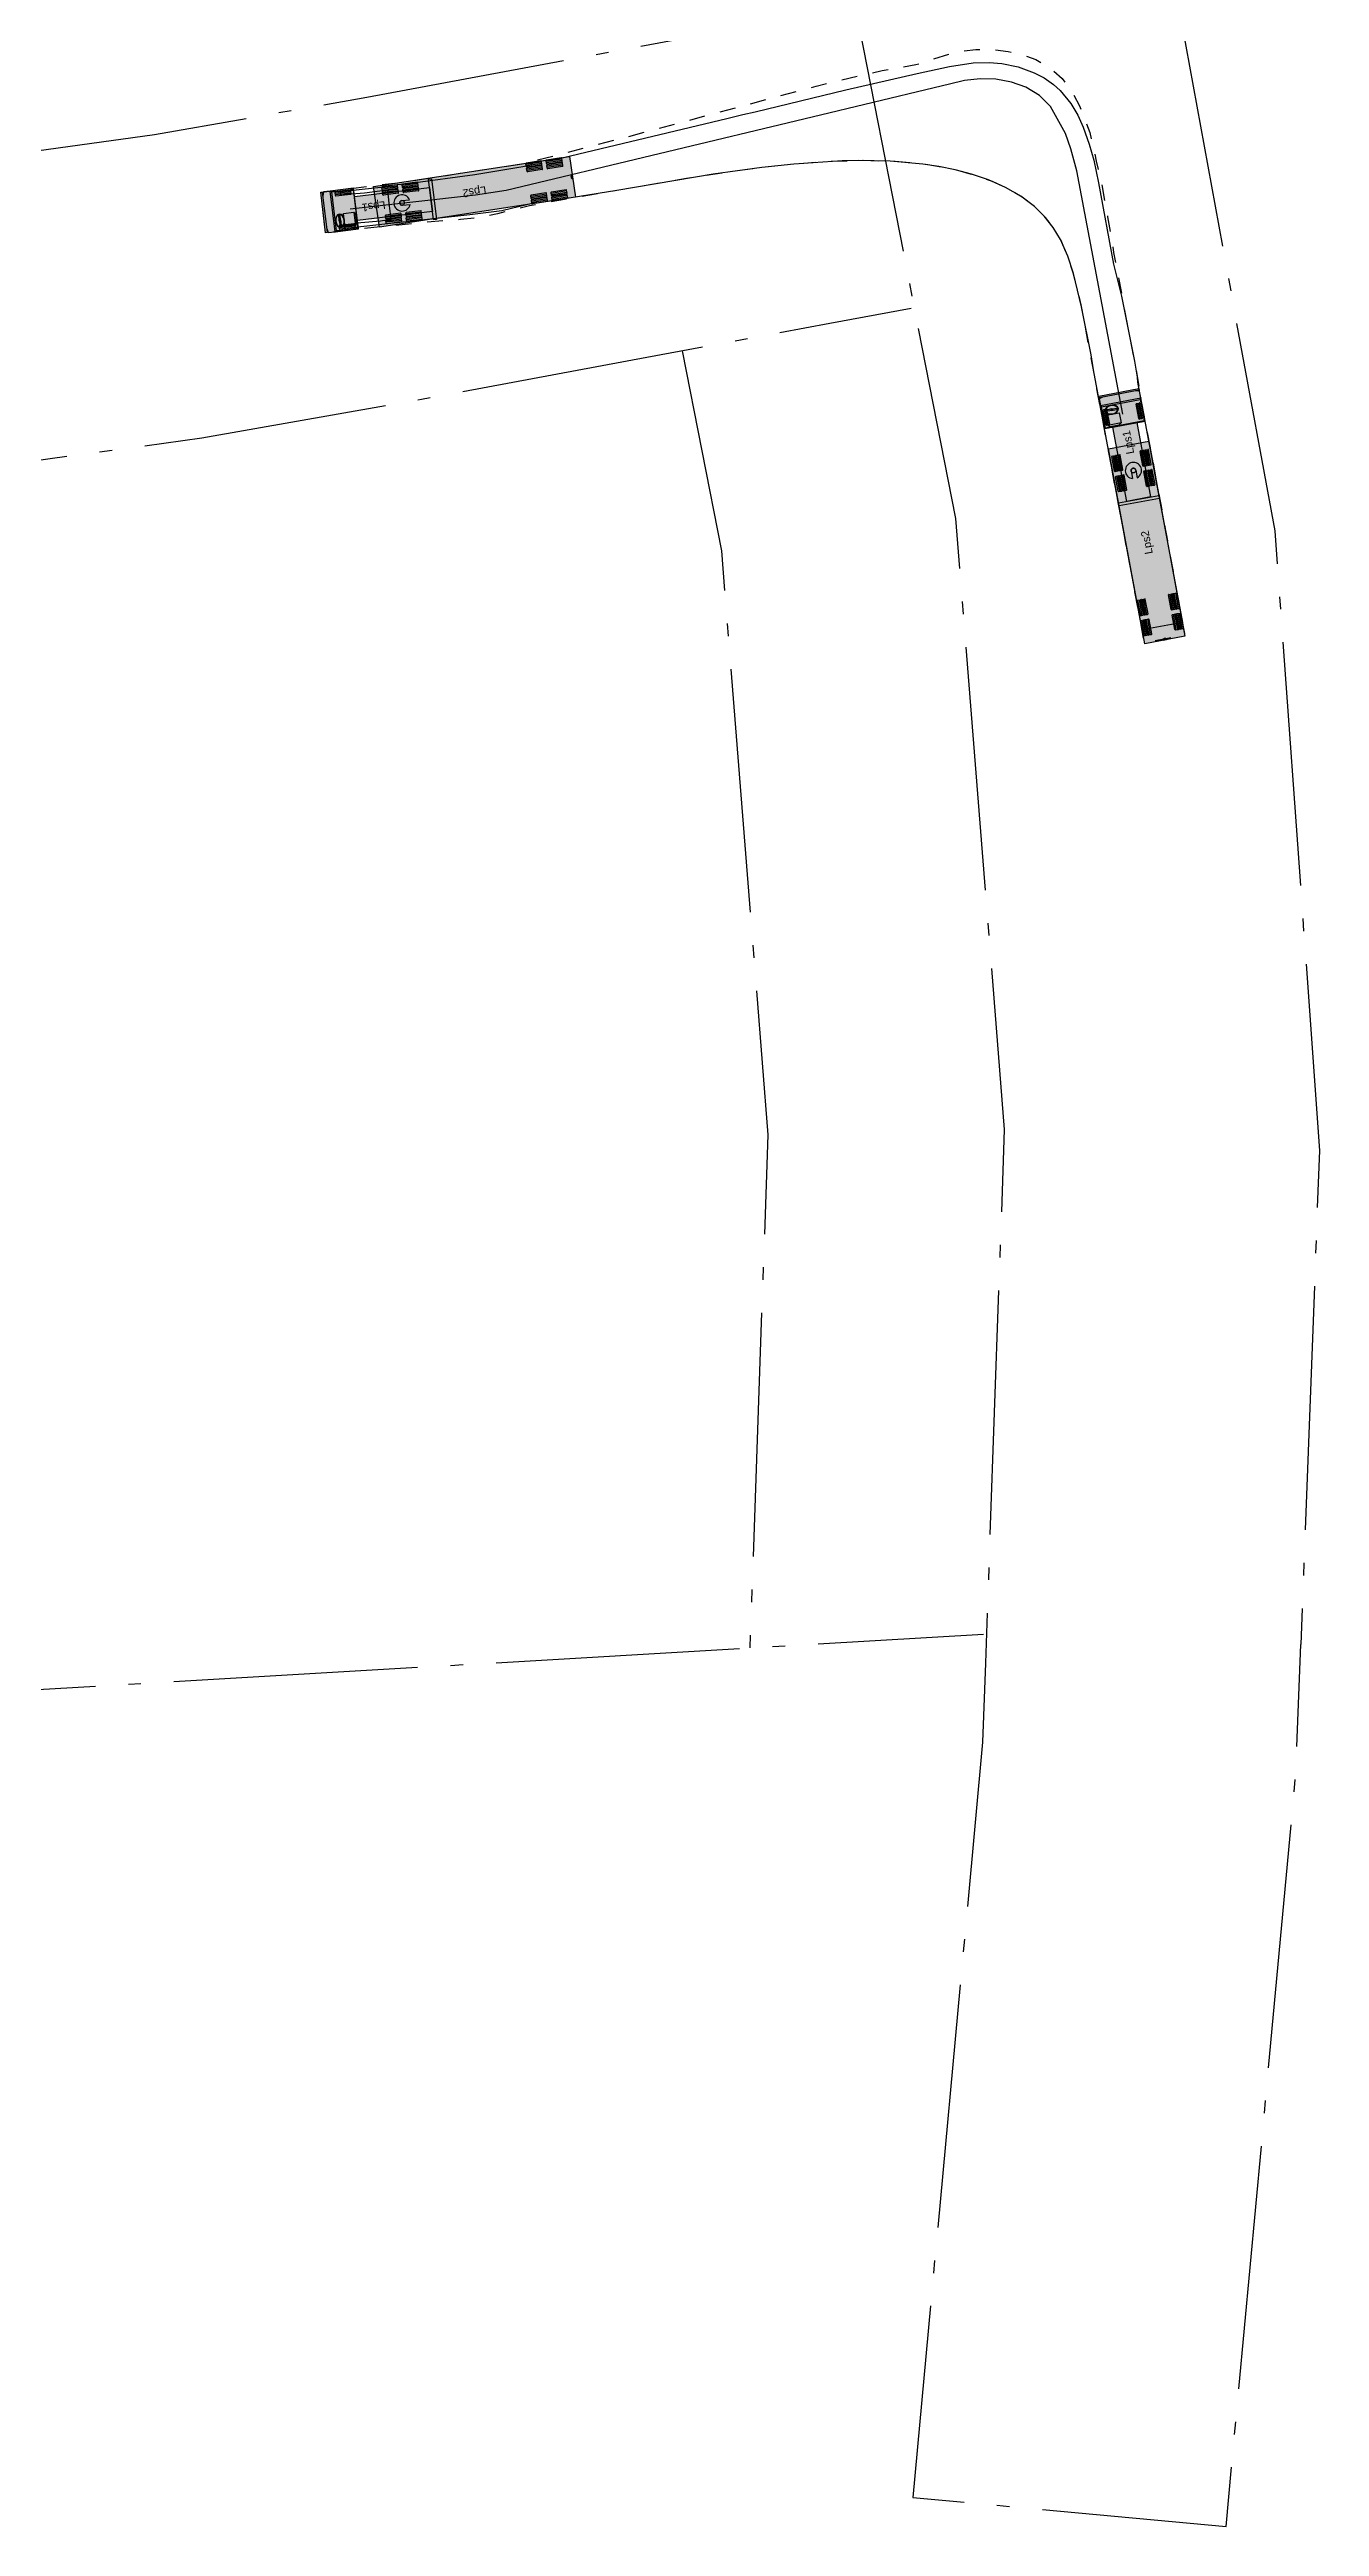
# Model space of a CAD drawing. Header units: metres. Extents: x 119241 to 123031, y 6148179 to 6148679.
# Drawn here: x 119762.9 to 119843.6, y 6148179.2 to 6148336.6 of the extents above; entities that cross this region are included whole.
import ezdxf
from ezdxf.enums import TextEntityAlignment as Align

# ---------------------------------------------------------------- set-up
doc = ezdxf.new("R2010")
doc.units = ezdxf.units.M
doc.header["$LTSCALE"] = 0.5
doc.linetypes.add('DASHED_1', pattern=[2, 1, -1])
doc.linetypes.add('Plangrans2000', pattern=[41, 31, -4.2, 1.6, -4.2])
doc.layers.get('0').update_dxf_attribs({"linetype": 'CONTINUOUS'})
doc.layers.add('ppr_Layer', color=1, linetype='CONTINUOUS')
doc.layers.add('S062användningsgräns', color=6, linetype='Plangrans2000')
doc.styles.add('ppr_Text', font='ARIAL.TTF', dxfattribs={"height": 1})

# ---------------------------------------------------------------- blocks, each defined once
blk = doc.blocks.new('ppr3_18271_1_18')
at = {"color": 5}
for p, q in [((-2.05, 1.3), (-1.85, 1.3)), ((-2.05, -1.3), (-2.05, 1.3)), ((-1.85, 1.3), (-1.85, -1.3)), ((-1.85, 0.77), (2.95, 0.77)), ((-1.85, -0.77), (-1.85, 0.77)), ((0, 0.15), (-0.49, 0.15)), ((4.45, 1.3), (2.95, 1.3)), ((2.95, 1.3), (2.95, -1.3)), ((2.95, 1.3), (2.98, 1.25)), ((2.95, 0.77), (2.95, -0.77)), ((2.98, 1.25), (4.35, 1.25)), ((2.98, -1.25), (2.98, 1.25)), ((3.12, 1.08), (3.01, 0.94)), ((3.01, 0.94), (3.01, 0.36)), ((3.12, 0.22), (3.01, 0.36)), ((3.12, 1.08), (3.77, 1.08)), ((3.12, 0.22), (3.12, 1.08)), ((3.77, 0.22), (3.12, 0.22)), ((3.77, 1.08), (3.77, 0.22)), ((4, 0.65), (4.02, 1.05)), ((4, 0.65), (4.02, 0.25)), ((4.1, 0.65), (4.08, 1.05)), ((4.1, 0.65), (4.08, 0.25)), ((4.45, 1.3), (4.35, 1.25)), ((4.35, 1.25), (4.35, -1.25)), ((4.88, 1.3), (4.45, 1.3)), ((4.45, 1.3), (4.45, -1.3)), ((4.95, 1.04), (4.88, 1.3)), ((4.95, 1.3), (5.05, 1.3)), ((4.95, -1.3), (4.95, 1.3)), ((5.05, 1.3), (5.05, -1.3)), ((-1.85, -1.3), (-2.05, -1.3)), ((2.95, -0.77), (-1.85, -0.77)), ((0, -0.15), (-0.49, -0.15)), ((2.95, -1.3), (2.98, -1.25)), ((2.95, -1.3), (4.45, -1.3)), ((4.35, -1.25), (2.98, -1.25)), ((4.45, -1.3), (4.35, -1.25)), ((4.45, -1.3), (4.88, -1.3)), ((4.88, -1.3), (4.95, -1.04)), ((5.05, -1.3), (4.95, -1.3))]:
    blk.add_line(p, q, dxfattribs=at)
at = {"color": 3}
for p, q in [((-1.15, 1.15), (-1.15, 0.97)), ((-1.15, 1.1), (-0.15, 1.1)), ((-1.15, 1.02), (-0.15, 1.02)), ((-1.15, 0.85), (-1.15, 0.67)), ((-1.15, 0.8), (-0.15, 0.8)), ((-1.15, 0.72), (-0.15, 0.72)), ((-1.12, 1.19), (-0.18, 1.19)), ((-1.12, 0.94), (-0.18, 0.94)), ((-1.12, 0.89), (-0.18, 0.89)), ((-1.12, 0.64), (-0.18, 0.64)), ((-0.15, 1.15), (-0.15, 0.97)), ((-0.15, 0.85), (-0.15, 0.67)), ((0.15, 1.15), (0.15, 0.97)), ((0.15, 1.1), (1.15, 1.1)), ((0.15, 1.02), (1.15, 1.02)), ((0.15, 0.85), (0.15, 0.67)), ((0.15, 0.8), (1.15, 0.8)), ((0.15, 0.72), (1.15, 0.72)), ((0.18, 1.19), (1.12, 1.19)), ((0.18, 0.94), (1.12, 0.94)), ((0.18, 0.89), (1.12, 0.89)), ((0.18, 0.64), (1.12, 0.64)), ((1.15, 1.15), (1.15, 0.97)), ((1.15, 0.85), (1.15, 0.67)), ((-1.15, -0.67), (-1.15, -0.85)), ((-1.15, -0.72), (-0.15, -0.72)), ((-1.15, -0.8), (-0.15, -0.8)), ((-1.15, -0.97), (-1.15, -1.15)), ((-1.15, -1.02), (-0.15, -1.02)), ((-1.15, -1.1), (-0.15, -1.1)), ((-1.12, -0.64), (-0.18, -0.64)), ((-1.12, -0.89), (-0.18, -0.89)), ((-1.12, -0.94), (-0.18, -0.94)), ((-1.12, -1.19), (-0.18, -1.19)), ((-0.15, -0.67), (-0.15, -0.85)), ((-0.15, -0.97), (-0.15, -1.15)), ((0.15, -0.67), (0.15, -0.85)), ((0.15, -0.72), (1.15, -0.72)), ((0.15, -0.8), (1.15, -0.8)), ((0.15, -0.97), (0.15, -1.15)), ((0.15, -1.02), (1.15, -1.02)), ((0.15, -1.1), (1.15, -1.1)), ((0.18, -0.64), (1.12, -0.64)), ((0.18, -0.89), (1.12, -0.89)), ((0.18, -0.94), (1.12, -0.94)), ((0.18, -1.19), (1.12, -1.19)), ((1.15, -0.67), (1.15, -0.85)), ((1.15, -0.97), (1.15, -1.15))]:
    blk.add_line(p, q, dxfattribs=at)
for centre, radius, start, end in [((-1.12, 1.15), 0.0312, 90, 180), ((-1.12, 0.97), 0.0313, 180, 270), ((-1.12, 0.85), 0.0313, 90, 180), ((-1.12, 0.67), 0.0313, 180, 270), ((-0.18, 1.15), 0.0312, 0, 90), ((-0.18, 0.97), 0.0313, 270, 360), ((-0.18, 0.85), 0.0312, 0, 90), ((-0.18, 0.67), 0.0313, 270, 360), ((0.18, 1.15), 0.0312, 90, 180), ((0.18, 0.97), 0.0312, 180, 270), ((0.18, 0.85), 0.0312, 90, 180), ((0.18, 0.67), 0.0312, 180, 270), ((1.12, 1.15), 0.0312, 0, 90), ((1.12, 0.97), 0.0313, 270, 360), ((1.12, 0.85), 0.0313, 0, 90), ((1.12, 0.67), 0.0313, 270, 360), ((-1.12, -0.67), 0.0313, 90, 180), ((-1.12, -0.85), 0.0313, 180, 270), ((-1.12, -0.97), 0.0313, 90, 180), ((-1.12, -1.15), 0.0312, 180, 270), ((-0.18, -0.67), 0.0312, 0, 90), ((-0.18, -0.85), 0.0313, 270, 360), ((-0.18, -0.97), 0.0312, 0, 90), ((-0.18, -1.15), 0.0312, 270, 0), ((0.18, -0.67), 0.0312, 90, 180), ((0.18, -0.85), 0.0312, 180, 270), ((0.18, -0.97), 0.0312, 90, 180), ((0.18, -1.15), 0.0312, 180, 270), ((1.12, -0.67), 0.0313, 0, 90), ((1.12, -0.85), 0.0313, 270, 360), ((1.12, -0.97), 0.0313, 0, 90), ((1.12, -1.15), 0.0312, 270, 0)]:
    blk.add_arc(centre, radius, start, end, dxfattribs=at)
at = {"color": 5}
for radius, start, end in [(0.517, 196.8755, 163.1245), (0.15, 270, 90)]:
    blk.add_arc((0, 0), radius, start, end, dxfattribs=at)
for major_axis in [(0, 0.433), (0, 0.403), (0, 0.0542)]:
    blk.add_ellipse((4.05, 0.65), major_axis=major_axis, ratio=0.65, start_param=0, end_param=6.267801, dxfattribs=at)
at = {"color": 251, "style": 'ppr_Text'}
blk.add_text('Lps1', height=0.5, dxfattribs=at).set_placement((1.82, 0), align=Align.MIDDLE_CENTER)
blk = doc.blocks.new('ppr3_18271_2_18')
at = {"color": 3}
for p, q in [((-0.5, 0.09), (-0.5, -0.09)), ((-0.5, 0.04), (0.5, 0.04)), ((-0.47, 0.12), (0.47, 0.12)), ((0.5, 0.09), (0.5, -0.09)), ((-0.5, -0.04), (0.5, -0.04)), ((-0.47, -0.12), (0.47, -0.12))]:
    blk.add_line(p, q, dxfattribs=at)
for centre, start, end in [((-0.47, 0.09), 90, 180), ((0.47, 0.09), 360, 90), ((-0.47, -0.09), 180, 270), ((0.47, -0.09), 270, 0)]:
    blk.add_arc(centre, 0.0312, start, end, dxfattribs=at)
blk = doc.blocks.new('ppr3_18271_3_18')
at = {"color": 3}
for p, q in [((-0.5, 0.09), (-0.5, -0.09)), ((-0.5, 0.04), (0.5, 0.04)), ((-0.47, 0.12), (0.47, 0.12)), ((0.5, 0.09), (0.5, -0.09)), ((-0.5, -0.04), (0.5, -0.04)), ((-0.47, -0.12), (0.47, -0.12))]:
    blk.add_line(p, q, dxfattribs=at)
for centre, start, end in [((-0.47, 0.09), 90, 180), ((0.47, 0.09), 360, 90), ((-0.47, -0.09), 180, 270), ((0.47, -0.09), 270, 0)]:
    blk.add_arc(centre, 0.0312, start, end, dxfattribs=at)
blk = doc.blocks.new('ppr3_18272_1_18')
at = {"color": 5}
for p, q in [((-1.65, 1.3), (10.95, 1.3)), ((-1.65, -1.3), (-1.65, 1.3)), ((-1.65, 0.1), (-1.65, -0.1)), ((-1.65, 0.1), (-1.6, 0.1)), ((-1.6, 0.1), (-1.6, -0.1)), ((10.95, 1.3), (10.95, -1.3)), ((-1.65, -0.1), (-1.6, -0.1)), ((10.95, -1.3), (-1.65, -1.3))]:
    blk.add_line(p, q, dxfattribs=at)
at = {"color": 3}
for p, q in [((-1.15, 1.27), (-1.15, 1.08)), ((-1.15, 1.22), (-0.15, 1.22)), ((-1.15, 1.13), (-0.15, 1.13)), ((-1.15, 0.97), (-1.15, 0.78)), ((-1.15, 0.92), (-0.15, 0.92)), ((-1.15, 0.83), (-0.15, 0.83)), ((-1.12, 1.3), (-0.18, 1.3)), ((-1.12, 1.05), (-0.18, 1.05)), ((-1.12, 1), (-0.18, 1)), ((-1.12, 0.75), (-0.18, 0.75)), ((-0.15, 1.27), (-0.15, 1.08)), ((-0.15, 0.97), (-0.15, 0.78)), ((0.15, 1.27), (0.15, 1.08)), ((0.15, 1.22), (1.15, 1.22)), ((0.15, 1.13), (1.15, 1.13)), ((0.15, 0.97), (0.15, 0.78)), ((0.15, 0.92), (1.15, 0.92)), ((0.15, 0.83), (1.15, 0.83)), ((0.18, 1.3), (1.12, 1.3)), ((0.18, 1.05), (1.12, 1.05)), ((0.18, 1), (1.12, 1)), ((0.18, 0.75), (1.12, 0.75)), ((1.15, 1.27), (1.15, 1.08)), ((1.15, 0.97), (1.15, 0.78)), ((-1.15, -0.78), (-1.15, -0.97)), ((-1.15, -0.83), (-0.15, -0.83)), ((-1.15, -0.92), (-0.15, -0.92)), ((-1.15, -1.08), (-1.15, -1.27)), ((-1.15, -1.13), (-0.15, -1.13)), ((-1.15, -1.22), (-0.15, -1.22)), ((-1.12, -0.75), (-0.18, -0.75)), ((-1.12, -1), (-0.18, -1)), ((-1.12, -1.05), (-0.18, -1.05)), ((-1.12, -1.3), (-0.18, -1.3)), ((-0.15, -0.78), (-0.15, -0.97)), ((-0.15, -1.08), (-0.15, -1.27)), ((0.15, -0.78), (0.15, -0.97)), ((0.15, -0.83), (1.15, -0.83)), ((0.15, -0.92), (1.15, -0.92)), ((0.15, -1.08), (0.15, -1.27)), ((0.15, -1.13), (1.15, -1.13)), ((0.15, -1.22), (1.15, -1.22)), ((0.18, -0.75), (1.12, -0.75)), ((0.18, -1), (1.12, -1)), ((0.18, -1.05), (1.12, -1.05)), ((0.18, -1.3), (1.12, -1.3)), ((1.15, -0.78), (1.15, -0.97)), ((1.15, -1.08), (1.15, -1.27))]:
    blk.add_line(p, q, dxfattribs=at)
at = {"color": 5}
blk.add_circle((9.3, 0), 0.15, dxfattribs=at)
blk.add_arc((-1.65, 0), 0.1, 270, 90, dxfattribs=at)
at = {"color": 3}
for centre, radius, start, end in [((-1.12, 1.27), 0.0313, 90, 180), ((-1.12, 1.08), 0.0313, 180, 270), ((-1.12, 0.97), 0.0313, 90, 180), ((-1.12, 0.78), 0.0313, 180, 270), ((-0.18, 1.27), 0.0313, 0, 90), ((-0.18, 1.08), 0.0313, 270, 360), ((-0.18, 0.97), 0.0312, 0, 90), ((-0.18, 0.78), 0.0313, 270, 360), ((0.18, 1.27), 0.0313, 90, 180), ((0.18, 1.08), 0.0313, 180, 270), ((0.18, 0.97), 0.0312, 90, 180), ((0.18, 0.78), 0.0312, 180, 270), ((1.12, 1.27), 0.0313, 0, 90), ((1.12, 1.08), 0.0313, 270, 360), ((1.12, 0.97), 0.0313, 0, 90), ((1.12, 0.78), 0.0313, 270, 360), ((-1.12, -0.78), 0.0313, 90, 180), ((-1.12, -0.97), 0.0313, 180, 270), ((-1.12, -1.08), 0.0313, 90, 180), ((-1.12, -1.27), 0.0313, 180, 270), ((-0.18, -0.78), 0.0312, 0, 90), ((-0.18, -0.97), 0.0313, 270, 360), ((-0.18, -1.08), 0.0313, 0, 90), ((-0.18, -1.27), 0.0313, 270, 360), ((0.18, -0.78), 0.0312, 90, 180), ((0.18, -0.97), 0.0312, 180, 270), ((0.18, -1.08), 0.0313, 90, 180), ((0.18, -1.27), 0.0313, 180, 270), ((1.12, -0.78), 0.0313, 0, 90), ((1.12, -0.97), 0.0313, 270, 360), ((1.12, -1.08), 0.0313, 0, 90), ((1.12, -1.27), 0.0313, 270, 360)]:
    blk.add_arc(centre, radius, start, end, dxfattribs=at)
at = {"color": 251, "style": 'ppr_Text'}
blk.add_text('Lps2', height=0.5, dxfattribs=at).set_placement((4.65, 0), align=Align.MIDDLE_CENTER)
blk = doc.blocks.new('*U127')
h = blk.add_hatch(color=140)
h.dxf.hatch_style = 2
h.paths.add_polyline_path([(1.65, 1.3), (1.65, -1.3), (-10.95, -1.3), (-10.95, 1.3)])
h = blk.add_hatch(color=140)
h.dxf.hatch_style = 2
h.paths.add_polyline_path([(-1.85, 1.3), (-1.85, 0.79), (-1.84, 0.77), (2.94, 0.77), (2.95, 0.79), (2.95, 1.3), (4.88, 1.3), (4.92, 1.14), (4.93, 1.12), (4.93, 1.1), (4.94, 1.09), (4.95, 1.11), (4.95, 1.3), (5.05, 1.3), (5.05, -1.3), (4.95, -1.3), (4.95, -1.1), (4.94, -1.09), (4.93, -1.11), (4.88, -1.3), (2.95, -1.3), (2.95, -0.79), (2.94, -0.77), (-1.84, -0.77), (-1.85, -0.79), (-1.85, -1.3), (-2.05, -1.3), (-2.05, 1.3)])
for name, p in [('ppr3_18272_1_18', (-9.3, 0)), ('ppr3_18271_1_18', (0, 0)), ('ppr3_18271_2_18', (3.65, 1.06)), ('ppr3_18271_3_18', (3.65, -1.06))]:
    blk.add_blockref(name, p)
blk = doc.blocks.new('*U128')
h = blk.add_hatch(color=140)
h.dxf.hatch_style = 2
h.paths.add_polyline_path([(1.61, 1.35), (1.69, -1.25), (-10.91, -1.64), (-10.98, 0.96)])
h = blk.add_hatch(color=140)
h.dxf.hatch_style = 2
h.paths.add_polyline_path([(-1.85, 1.3), (-1.85, 0.79), (-1.84, 0.77), (2.94, 0.77), (2.95, 0.79), (2.95, 1.3), (4.88, 1.3), (4.92, 1.14), (4.93, 1.12), (4.93, 1.1), (4.94, 1.09), (4.95, 1.11), (4.95, 1.3), (5.05, 1.3), (5.05, -1.3), (4.95, -1.3), (4.95, -1.1), (4.94, -1.09), (4.93, -1.11), (4.88, -1.3), (2.95, -1.3), (2.95, -0.79), (2.94, -0.77), (-1.84, -0.77), (-1.85, -0.79), (-1.85, -1.3), (-2.05, -1.3), (-2.05, 1.3)])
for name, p, rotation in [('ppr3_18272_1_18', (-9.3, -0.29), 1.756371121907732), ('ppr3_18271_2_18', (3.65, 1.06), 359.5080657805148), ('ppr3_18271_3_18', (3.65, -1.06), 359.5056003382461)]:
    blk.add_blockref(name, p, dxfattribs=dict(rotation=rotation))
blk.add_blockref('ppr3_18271_1_18', (0, 0))

msp = doc.modelspace()

# ---------------------------------------------------------------- linework, layer by layer
at = {"layer": 'ppr_Layer', "color": 4, "linetype": 'DASHED_1', "ltscale": 2, "flags": 128}
msp.add_lwpolyline([(119830.42, 6148310.14), (119828.5, 6148320.4), (119828.26, 6148321.42), (119827.98, 6148322.44), (119827.64, 6148323.46), (119827.22, 6148324.48), (119826.72, 6148325.32), (119826.24, 6148325.94), (119825.58, 6148326.6), (119824.74, 6148327.24), (119823.9, 6148327.74), (119822.86, 6148328.24), (119821.84, 6148328.6), (119820.8, 6148328.9), (119819.78, 6148329.12), (119818.76, 6148329.3), (119816.68, 6148329.5), (119814.64, 6148329.56), (119812.6, 6148329.5), (119810.56, 6148329.36), (119808.52, 6148329.16), (119806.48, 6148328.9), (119803.42, 6148328.42), (119794.24, 6148326.84), (119793.44, 6148326.68), (119791.4, 6148326.18), (119790.38, 6148325.96), (119789.06, 6148325.82), (119786.46, 6148325.6), (119782.34, 6148325.18), (119780.82, 6148325), (119780.48, 6148325), (119780.18, 6148327.56), (119785.28, 6148328.18), (119793.08, 6148329.38), (119799.68, 6148331.08), (119811.66, 6148334.3), (119814.84, 6148335.06), (119815.86, 6148335.28), (119818, 6148335.66), (119819.02, 6148336), (119820.08, 6148336.32), (119820.98, 6148336.52), (119821.8, 6148336.62), (119822.84, 6148336.62), (119823.86, 6148336.5), (119824.88, 6148336.26), (119825.62, 6148335.98), (119826.4, 6148335.54), (119827.28, 6148334.78), (119827.86, 6148334.04), (119828.4, 6148333.04), (119829.04, 6148331.34), (119829.3, 6148330.3), (119829.46, 6148329.52), (119829.74, 6148328.34), (119830.18, 6148325.98), (119830.56, 6148323.72), (119832.24, 6148314.86), (119832.22, 6148314.78), (119833.38, 6148308.66), (119835.08, 6148299.42), (119834.9, 6148299.36), (119832.52, 6148298.92), (119830.42, 6148310.14)], dxfattribs=at)
at = {"layer": 'ppr_Layer', "color": 1, "linetype": 'Continuous', "ltscale": 2, "flags": 128}
msp.add_lwpolyline([(119830.42, 6148310.14), (119829.28, 6148316.26), (119829.14, 6148317.22), (119828.52, 6148320.28), (119828, 6148322.38), (119827.64, 6148323.5), (119827.18, 6148324.54), (119826.72, 6148325.32), (119826.16, 6148326.02), (119825.54, 6148326.64), (119824.66, 6148327.3), (119823.68, 6148327.86), (119822.6, 6148328.34), (119821.52, 6148328.7), (119820.48, 6148328.98), (119819.46, 6148329.18), (119818.44, 6148329.34), (119816.36, 6148329.52), (119814.32, 6148329.56), (119813.3, 6148329.54), (119810.24, 6148329.34), (119808.2, 6148329.12), (119805.12, 6148328.7), (119799, 6148327.66), (119794.9, 6148327), (119793.92, 6148326.86), (119793.88, 6148326.9), (119791.68, 6148326.38), (119789.64, 6148326.12), (119781.74, 6148325.24), (119781.7, 6148325.26), (119781.7, 6148325.48), (119782.72, 6148325.62), (119783.98, 6148325.74), (119784.66, 6148325.84), (119784.52, 6148326.86), (119784.44, 6148327.66), (119784.24, 6148327.66), (119782.96, 6148327.5), (119781.86, 6148327.4), (119781.44, 6148327.34), (119781.44, 6148327.6), (119784, 6148327.88), (119784.86, 6148328.02), (119785.88, 6148328.12), (119789.96, 6148328.68), (119793.02, 6148329.18), (119793.56, 6148329.3), (119793.56, 6148329.44), (119795.6, 6148329.76), (119805.98, 6148332.24), (119807, 6148332.5), (119807.78, 6148332.66), (119813.54, 6148334.06), (119818.08, 6148335.1), (119820.12, 6148335.54), (119821.64, 6148335.78), (119822.66, 6148335.8), (119823.46, 6148335.74), (119824.5, 6148335.52), (119825.52, 6148335.14), (119826.14, 6148334.82), (119826.74, 6148334.4), (119827.16, 6148334.02), (119827.84, 6148333.2), (119828.28, 6148332.46), (119828.62, 6148331.68), (119829, 6148330.6), (119829.3, 6148329.58), (119829.6, 6148328.14), (119830.56, 6148322.98), (119831.06, 6148320.94), (119831.88, 6148316.82), (119832.06, 6148315.8), (119832.08, 6148315.48), (119834.94, 6148300.22), (119832.38, 6148299.74), (119830.42, 6148310.14)], dxfattribs=at)
at = {"layer": 'ppr_Layer', "color": 7, "linetype": 'Continuous', "ltscale": 2, "flags": 128}
msp.add_lwpolyline([(119831.148, 6148313.458), (119828.23, 6148328.922), (119827.843, 6148330.307), (119827.501, 6148331.282), (119826.549, 6148333.007), (119825.84, 6148333.709), (119824.988, 6148334.228), (119824.062, 6148334.547), (119823.08, 6148334.727), (119822.082, 6148334.76), (119821.089, 6148334.643), (119820.126, 6148334.42), (119819.155, 6148334.179), (119811.399, 6148332.316), (119791.954, 6148327.657), (119790.003, 6148327.363), (119782.054, 6148326.469)], dxfattribs=at)
at = {"layer": 'S062användningsgräns', "flags": 128}
for points, elevation in [([(119605.104, 6148434.197), (119661.49, 6148440.548), (119682.844, 6148442.953), (119765.221, 6148451.119), (119787.63, 6148453.415), (119794.938, 6148440.372), (119806.923, 6148418.985), (119822.33, 6148382.649), (119833.668, 6148344.844), (119840.8, 6148306.026), (119843.639, 6148266.661), (119842.455, 6148235.267)], -11.695), ([(119765.221, 6148451.119), (119785.178, 6148417.668), (119801.177, 6148382.154), (119813.009, 6148345.042), (119820.519, 6148306.822), (119823.609, 6148267.993), (119822.414, 6148234.083)], -11.695), ([(119523.477, 6148446.225), (119526.544, 6148439.056), (119530.894, 6148428.862), (119534.172, 6148421.985), (119538.515, 6148413.792), (119544.861, 6148404.285), (119551.31, 6148395.862), (119558.06, 6148388.413), (119574.63, 6148372.613), (119584.323, 6148364.956), (119584.323, 6148364.956), (119590.97, 6148360.264), (119590.97, 6148360.264), (119597.933, 6148355.788), (119608.686, 6148349.676), (119619.421, 6148344.454), (119630.112, 6148340.05), (119641.273, 6148336.237), (119649.783, 6148333.838), (119659.128, 6148331.688), (119671.235, 6148329.629), (119685.472, 6148328.224), (119696.843, 6148327.63), (119709.785, 6148327.147), (119719.63, 6148327.103), (119731.581, 6148327.426), (119744.045, 6148328.202), (119756.713, 6148329.453), (119769.606, 6148331.212), (119783.107, 6148333.599), (119797.335, 6148336.241), (119808.968, 6148338.401), (119814.126, 6148339.358)], -0.695), ([(119646.7, 6148314.538), (119655.303, 6148312.559), (119668.64, 6148310.29), (119684.005, 6148308.775), (119695.97, 6148308.149), (119709.378, 6148307.649), (119719.85, 6148307.602), (119732.45, 6148307.942), (119745.61, 6148308.761), (119758.99, 6148310.083), (119772.622, 6148311.943), (119786.585, 6148314.412), (119800.895, 6148317.069), (119812.528, 6148319.228), (119817.685, 6148320.186)], -0.695), ([(119803.137, 6148317.485), (119805.635, 6148304.774), (119808.588, 6148267.661), (119807.439, 6148235.052)], -11.695), ([(119443.407, 6148213.831), (119822.292, 6148235.918)], -11.695), ([(119822.414, 6148234.083), (119822.237, 6148229.065), (119817.792, 6148181.07), (119837.707, 6148179.226), (119842.151, 6148227.221), (119842.455, 6148235.267)], -11.695), ([(119842.455, 6148235.267), (119842.455, 6148235.267)], -0.695)]:
    msp.add_lwpolyline(points, dxfattribs=dict(at, elevation=elevation))

# ---------------------------------------------------------------- block references
at = {"layer": 'ppr_Layer'}
for name, p, rotation in [('*U128', (119785.345, 6148326.871), 186.9226497171495), ('*U127', (119831.815, 6148309.869), 100.5313428452208)]:
    msp.add_blockref(name, p, dxfattribs=dict(at, rotation=rotation))

doc.saveas('drawing.dxf')
